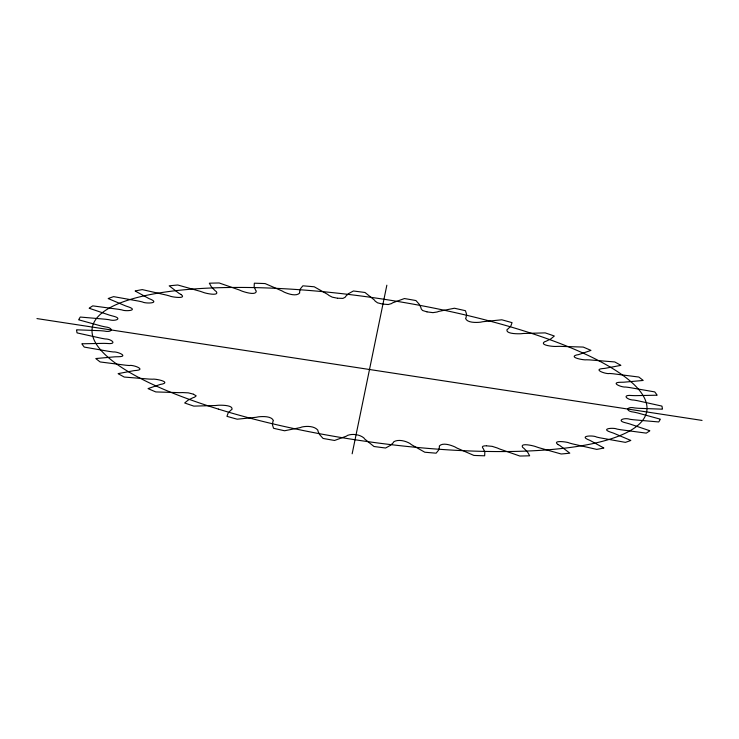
<?xml version="1.0" encoding="UTF-8"?>
<svg xmlns="http://www.w3.org/2000/svg" width="739" height="739" viewBox="0 0 739 739"><rect width="100%" height="100%" fill="white"/><g stroke="black" fill="none" stroke-linecap="round" stroke-linejoin="round"><path stroke-width="1.11" d="M352.152 453.801L386.848 285.199M486.401 445.848C485.08 445.746 481.126 445.876 482.696 447.917A62.381 15.935 8.5 0 1 483.491 448.961L484.83 452.231L484.655 455.797A295.96 75.6 8.5 0 1 473.893 455.427L456.933 448.056A62.381 15.935 8.5 0 1 455.012 446.966C450.633 444.989 442.624 442.31 439.271 446.033A62.381 15.935 8.5 0 1 439.428 447.012L438.698 450.014L436.13 453.173A295.96 75.6 8.5 0 1 424.786 452.222L411.42 444.656A62.381 15.935 8.5 0 1 410.071 443.576C405.582 440.823 398.145 439.077 393.758 441.774A62.381 15.935 8.5 0 1 393.25 442.707L390.46 445.34L385.592 448.01A295.96 75.6 8.5 0 1 373.989 446.504L364.632 438.975A62.381 15.935 8.5 0 1 363.893 437.931C359.634 434.467 352.586 433.47 347.459 435.419A62.381 15.935 8.5 0 1 346.351 436.176L334.555 440.462A295.96 75.6 8.5 0 1 323.063 438.439L319.645 434.615L317.992 431.179A62.381 15.935 8.5 0 1 317.89 430.209C314.472 426.033 306.953 425.876 301.854 427.013A62.381 15.935 8.5 0 1 300.154 427.622L284.589 430.763A295.96 75.6 8.5 0 1 273.55 428.287L272.414 424.676L272.913 421.516A62.381 15.935 8.5 0 1 273.448 420.639C271.675 416.085 262.964 416.325 258.299 416.851A62.381 15.935 8.5 0 1 256.063 417.304L237.191 419.198A295.96 75.6 8.5 0 1 226.947 416.343L228.129 413.055L230.771 410.265A62.381 15.935 8.5 0 1 231.935 409.517C233.542 405.092 221.46 405.074 218.125 405.258A62.381 15.935 8.5 0 1 215.418 405.526L193.821 406.117A295.96 75.6 8.5 0 1 184.676 402.977L188.149 400.113L192.842 397.785A62.381 15.935 8.5 0 1 194.588 397.185L196.195 395.864L193.433 394.201M486.789 445.857L492.146 446.347L497.356 448.01A62.381 15.935 8.5 0 0 499.795 449.063L519.831 456.028A295.96 75.6 8.5 0 0 529.669 455.797L527.563 452.074L524.08 448.49A62.381 15.935 8.5 0 0 522.676 447.409C519.397 442.412 533.53 445.737 535.821 446.661A62.381 15.935 8.5 0 0 538.694 447.658L561.206 453.995A295.96 75.6 8.5 0 0 569.824 453.173L559.977 445.626A62.381 15.935 8.5 0 0 558 444.545M337.538 298.223L342.942 298.39L345.27 297.18A62.381 15.935 8.5 0 1 345.75 296.293L348.54 293.66L353.408 290.99A295.96 75.6 8.5 0 1 365.011 292.496L374.368 300.025A62.381 15.935 8.5 0 1 375.107 301.069L377.527 302.814L382.312 304.034M337.326 298.196L332.254 297.161L328.929 295.424A62.381 15.935 8.5 0 0 327.58 294.344L314.214 286.778A295.96 75.6 8.5 0 0 302.87 285.827L300.357 288.884L299.572 291.988A62.381 15.935 8.5 0 0 299.729 292.967C296.404 296.718 288.367 294.002 283.988 292.034A62.381 15.935 8.5 0 0 282.067 290.944L265.107 283.573A295.96 75.6 8.5 0 0 254.345 283.203L254.151 286.64L255.509 290.039A62.381 15.935 8.5 0 0 256.304 291.083C256.304 295.739 244.914 292.228 241.644 290.99A62.381 15.935 8.5 0 0 239.205 289.937L219.169 282.972A295.96 75.6 8.5 0 0 209.331 283.203L211.437 286.926L214.92 290.51A62.381 15.935 8.5 0 0 216.324 291.591C219.797 296.413 205.46 293.392 203.179 292.339A62.381 15.935 8.5 0 0 200.306 291.342L177.794 285.005A295.96 75.6 8.5 0 0 169.176 285.827L179.023 293.374A62.381 15.935 8.5 0 0 181 294.455M382.525 304.062L388.234 304.523L391.541 303.581A62.381 15.935 8.5 0 1 392.649 302.824L404.445 298.538A295.96 75.6 8.5 0 1 415.937 300.561L419.355 304.385L421.008 307.821A62.381 15.935 8.5 0 1 421.11 308.791L422.56 310.491L426.902 311.849M36.95 318.583L702.05 420.417M427.105 311.895L432.952 312.643L437.146 311.987A62.381 15.935 8.5 0 1 438.846 311.378L454.411 308.237A295.96 75.6 8.5 0 1 465.45 310.713L466.586 314.324L466.087 317.484A62.381 15.935 8.5 0 1 465.552 318.361C466.965 322.841 476.138 322.721 480.701 322.149A62.381 15.935 8.5 0 1 482.936 321.696L501.809 319.802A295.96 75.6 8.5 0 1 512.053 322.657L510.871 325.945L508.229 328.735A62.381 15.935 8.5 0 1 507.065 329.483C505.282 333.954 517.642 333.889 520.875 333.742A62.381 15.935 8.5 0 1 523.581 333.474L545.179 332.883A295.96 75.6 8.5 0 1 554.324 336.023L550.851 338.887L546.158 341.215A62.381 15.935 8.5 0 1 544.412 341.815C539.23 345.362 554.001 346.73 556.449 346.425A62.381 15.935 8.5 0 1 559.543 346.342L583.21 347.071A295.96 75.6 8.5 0 1 590.978 350.406L578.711 354.563A62.381 15.935 8.5 0 1 576.429 354.997C568.402 357.436 584.216 360.336 586.341 359.801A62.381 15.935 8.5 0 1 589.731 359.911L614.746 361.944A295.96 75.6 8.5 0 1 620.899 365.371L604.918 368.364A62.381 15.935 8.5 0 1 602.174 368.613C592.974 369.629 606.257 374.414 609.647 373.481A62.381 15.935 8.5 0 1 613.231 373.777L638.838 377.047A295.96 75.6 8.5 0 1 643.189 380.456L623.965 382.192A62.381 15.935 8.5 0 1 620.834 382.257C609.647 382.386 621.407 387.532 625.656 387.033A62.381 15.935 8.5 0 1 629.323 387.504L654.736 391.91A295.96 75.6 8.5 0 1 657.156 395.208L635.281 395.642A62.381 15.935 8.5 0 1 631.873 395.522C621.083 394.524 627.448 400.178 633.877 400.058A62.381 15.935 8.5 0 1 637.517 400.695L661.978 406.108A295.96 75.6 8.5 0 1 662.384 409.184L638.524 408.297A62.381 15.935 8.5 0 1 634.93 407.983C626.423 406.071 624.889 411.309 634.071 412.159A62.381 15.935 8.5 0 1 637.572 412.935L660.324 419.179A295.96 75.6 8.5 0 1 658.717 421.951L633.591 419.77A62.381 15.935 8.5 0 1 629.924 419.29C624.289 417.313 615.458 420.611 626.219 422.957A62.381 15.935 8.5 0 1 629.48 423.853L649.84 430.754A295.96 75.6 8.5 0 1 646.255 433.128L620.631 429.719A62.381 15.935 8.5 0 1 617 429.073C613.361 427.382 600.068 428.629 610.571 432.13A62.381 15.935 8.5 0 1 613.481 433.119L630.838 440.453A295.96 75.6 8.5 0 1 625.388 442.365L600.05 437.839A62.381 15.935 8.5 0 1 596.567 437.045C593.768 435.225 579.533 435.613 587.597 439.4A62.381 15.935 8.5 0 1 590.082 440.453L603.892 448.01A295.96 75.6 8.5 0 1 596.752 449.395L572.457 443.88A62.381 15.935 8.5 0 1 569.224 442.975C567.376 441.802 551.47 439.917 558 444.545M193.119 394.081L188.334 392.862L182.551 392.575A62.381 15.935 8.5 0 1 179.457 392.658L155.79 391.929A295.96 75.6 8.5 0 1 148.022 388.594L160.289 384.437A62.381 15.935 8.5 0 1 162.571 384.003C170.7 381.703 154.719 378.58 152.659 379.199A62.381 15.935 8.5 0 1 149.269 379.089L124.254 377.056A295.96 75.6 8.5 0 1 118.101 373.629L134.082 370.636A62.381 15.935 8.5 0 1 136.826 370.387C145.925 369.371 132.697 364.549 129.353 365.519A62.381 15.935 8.5 0 1 125.769 365.223L100.162 361.953A295.96 75.6 8.5 0 1 95.811 358.544L115.035 356.808A62.381 15.935 8.5 0 1 118.166 356.743C129.371 356.651 117.483 351.422 113.344 351.967A62.381 15.935 8.5 0 1 109.677 351.496L84.264 347.09A295.96 75.6 8.5 0 1 81.844 343.792L103.719 343.358A62.381 15.935 8.5 0 1 107.127 343.478C117.963 344.586 111.478 338.813 105.123 338.942A62.381 15.935 8.5 0 1 101.483 338.305L77.022 332.892A295.96 75.6 8.5 0 1 76.616 329.816L100.476 330.702A62.381 15.935 8.5 0 1 104.07 331.017C112.716 332.929 114.12 327.82 104.929 326.841A62.381 15.935 8.5 0 1 101.428 326.065L78.676 319.821A295.96 75.6 8.5 0 1 80.283 317.049L105.409 319.23A62.381 15.935 8.5 0 1 109.076 319.71C114.739 321.631 123.589 318.564 112.781 316.043A62.381 15.935 8.5 0 1 109.52 315.147L89.16 308.246A295.96 75.6 8.5 0 1 92.745 305.872L118.369 309.281A62.381 15.935 8.5 0 1 122 309.927C125.528 311.553 138.969 310.491 128.429 306.87A62.381 15.935 8.5 0 1 125.519 305.881L108.162 298.547A295.96 75.6 8.5 0 1 113.612 296.635L138.95 301.161A62.381 15.935 8.5 0 1 142.433 301.955C145.26 303.692 159.458 303.507 151.403 299.6A62.381 15.935 8.5 0 1 148.918 298.547L135.108 290.99A295.96 75.6 8.5 0 1 142.248 289.605L166.543 295.12A62.381 15.935 8.5 0 1 169.776 296.025C171.642 297.115 187.521 299.203 181 294.455M218.421 409.12A280.377 71.618 8.5 0 0 646.625 411.928A280.377 71.618 8.5 0 0 243.454 287.453A280.377 71.618 8.5 0 0 218.421 409.12"/></g></svg>
